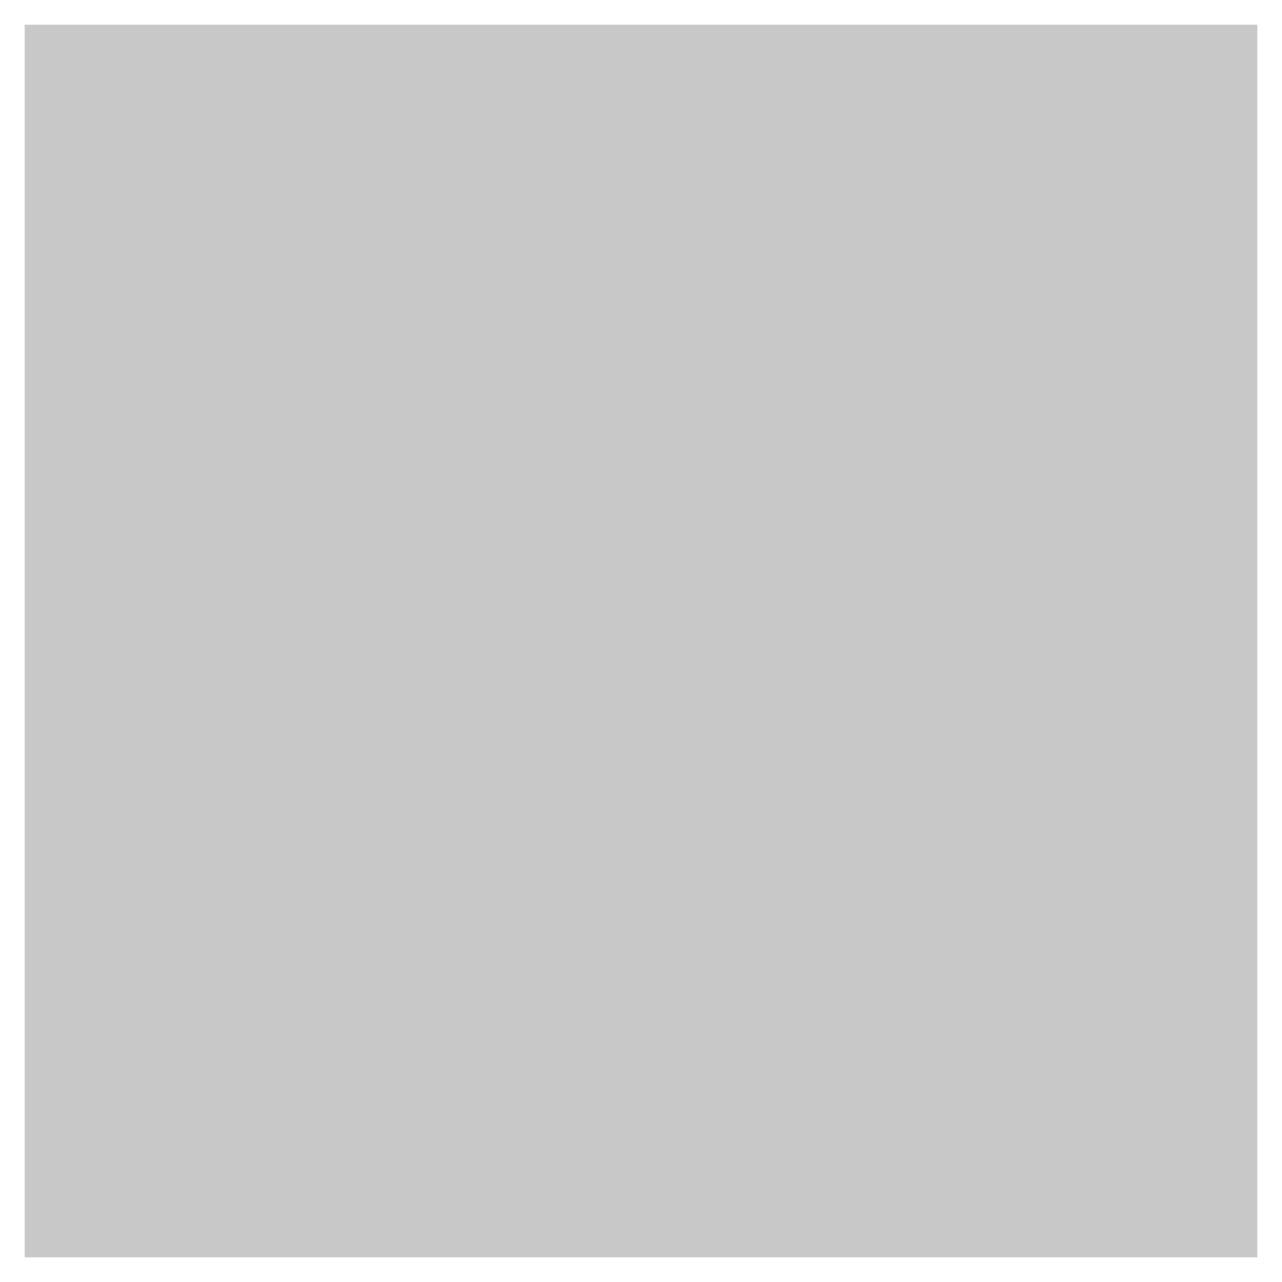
# Model space of a CAD drawing. Extents: x -1 to 1, y -1 to 1.
import ezdxf

# ---------------------------------------------------------------- set-up
doc = ezdxf.new("R2010")
doc.units = 0
doc.header["$MEASUREMENT"] = 0
doc.layers.get('0').update_dxf_attribs({"linetype": 'CONTINUOUS'})

msp = doc.modelspace()

# ---------------------------------------------------------------- hatches: boundary and pattern name
msp.add_hatch(color=7).paths.add_polyline_path([(1.0049, 0.9957), (-0.9951, 0.9957), (-0.9951, -1.0043), (1.0049, -1.0043)])

doc.saveas('drawing.dxf')
